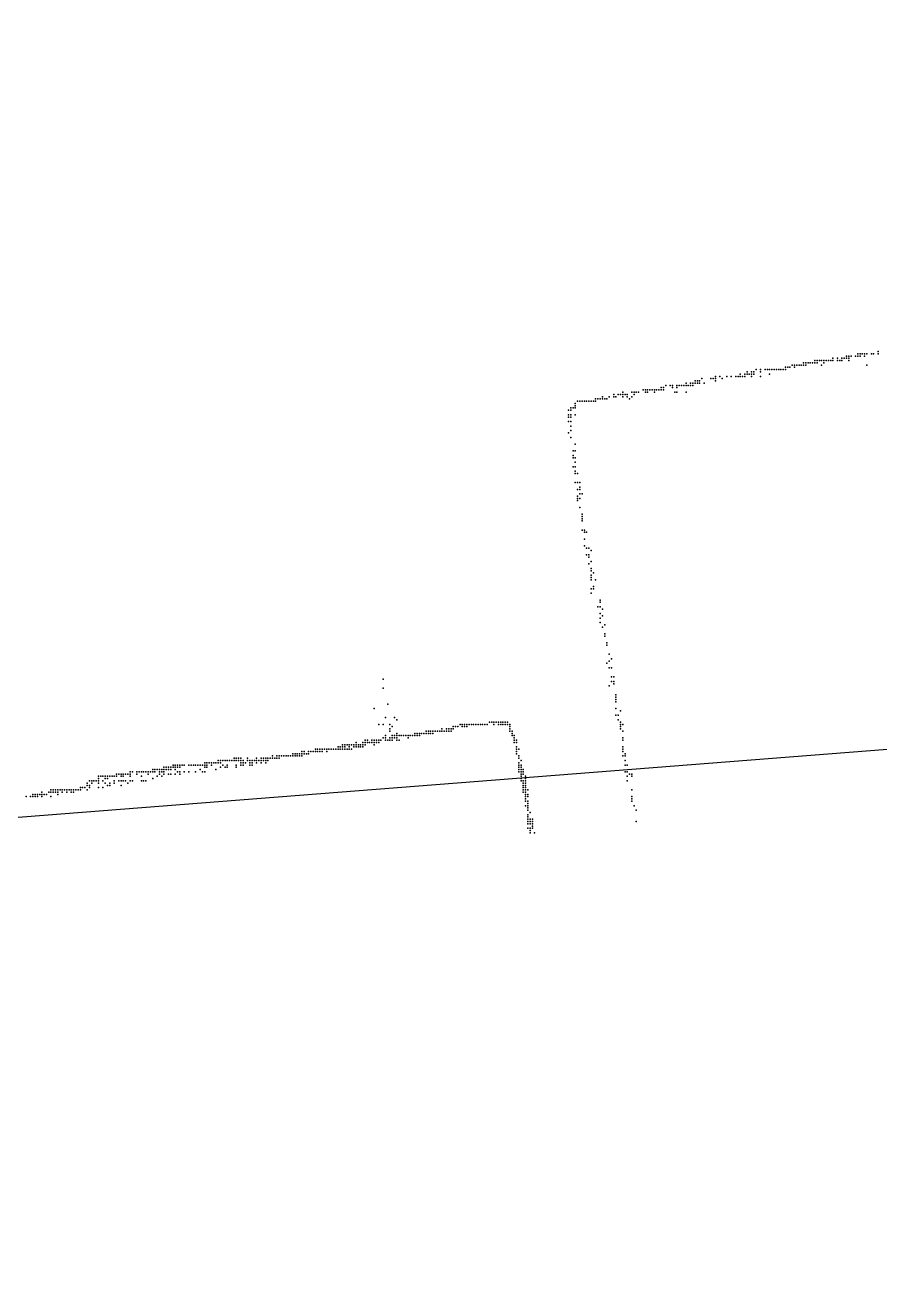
# Model space of a CAD drawing. Header units: metres. Extents: x -48 to 37.9, y -50 to 30.1.
# Drawn here: x 6.31 to 10.09, y 8.02 to 13.55 of the extents above; entities that cross this region are included whole.
import ezdxf

# ---------------------------------------------------------------- set-up
doc = ezdxf.new("R2010")
doc.units = ezdxf.units.M
doc.layers.add('NAVVIS-EMPRISE', color=5, linetype='Continuous')
doc.layers.add('NAVVIS-NUAGE-0', color=8, linetype='Continuous')

msp = doc.modelspace()

# ---------------------------------------------------------------- linework, layer by layer
at = {"layer": 'NAVVIS-EMPRISE'}
msp.add_lwpolyline([(-9.0226, 22.7547), (-9.1707, 20.3932), (-9.2717, 18.8651), (-10.623, 18.802), (-7.6925, 8.02), (4.9971, 9.9462), (28.3972, 11.776), (28.0106, 14.5851), (25.1886, 14.3531), (24.5943, 24.0803), (11.8245, 22.8175), (-9.0226, 22.7547)], close=True, dxfattribs=at)
at = {"layer": 'NAVVIS-NUAGE-0'}
for p in [(9.806, 12.067), (9.816, 12.067), (9.826, 12.067), (9.826, 12.067), (9.836, 12.067), (9.836, 12.067), (9.846, 12.067), (9.856, 12.067), (9.856, 12.067), (9.866, 12.067), (9.876, 12.067), (9.886, 12.077), (9.886, 12.077), (9.886, 12.067), (9.886, 12.067), (9.886, 12.067), (9.906, 12.077), (9.906, 12.067), (9.906, 12.067), (9.916, 12.067), (9.926, 12.077), (9.926, 12.067), (9.926, 12.067), (9.936, 12.077), (9.946, 12.087), (9.946, 12.077), (9.956, 12.087), (9.956, 12.077), (9.956, 12.067), (9.966, 12.087), (9.986, 12.087), (9.996, 12.097), (9.996, 12.087), (9.996, 12.087), (9.996, 12.087), (9.996, 12.087), (10.006, 12.097), (10.006, 12.087), (10.016, 12.097), (10.026, 12.097), (10.026, 12.097), (10.026, 12.097), (10.026, 12.087), (10.036, 12.097), (10.036, 12.097), (10.036, 12.097), (10.036, 12.097), (10.036, 12.097), (10.036, 12.097), (10.056, 12.097), (10.056, 12.097), (10.066, 12.097), (10.066, 12.097), (10.066, 12.097), (10.086, 12.107), (10.086, 12.107), (10.086, 12.097), (9.476, 12.007), (9.496, 12.007), (9.496, 12.007), (9.496, 12.007), (9.496, 12.007), (9.496, 12.007), (9.506, 12.017), (9.506, 12.007), (9.516, 12.007), (9.516, 12.007), (9.516, 12.007), (9.526, 12.017), (9.526, 12.007), (9.526, 12.007), (9.526, 12.007), (9.536, 12.017), (9.536, 12.017), (9.536, 12.007), (9.536, 12.007), (9.546, 12.027), (9.566, 12.027), (9.566, 12.017), (9.566, 12.017), (9.586, 12.027), (9.596, 12.027), (9.606, 12.027), (9.606, 12.027), (9.606, 12.027), (9.606, 12.027), (9.606, 12.027), (9.606, 12.027), (9.606, 12.027), (9.606, 12.007), (9.616, 12.027), (9.616, 12.027), (9.616, 12.027), (9.626, 12.027), (9.626, 12.027), (9.636, 12.027), (9.636, 12.027), (9.636, 12.027), (9.636, 12.027), (9.646, 12.027), (9.656, 12.027), (9.656, 12.027), (9.656, 12.027), (9.666, 12.027), (9.676, 12.037), (9.676, 12.027), (9.686, 12.037), (9.686, 12.037), (9.686, 12.037), (9.696, 12.037), (9.696, 12.037), (9.696, 12.037), (9.696, 12.037), (9.706, 12.047), (9.716, 12.047), (9.716, 12.047), (9.716, 12.037), (9.726, 12.047), (9.736, 12.047), (9.736, 12.047), (9.736, 12.047), (9.736, 12.047), (9.746, 12.047), (9.746, 12.047), (9.746, 12.047), (9.746, 12.047), (9.746, 12.047), (9.756, 12.057), (9.756, 12.057), (9.756, 12.047), (9.756, 12.047), (9.756, 12.047), (9.766, 12.057), (9.766, 12.057), (9.766, 12.047), (9.766, 12.047), (9.776, 12.057), (9.776, 12.057), (9.776, 12.057), (9.776, 12.057), (9.776, 12.057), (9.776, 12.057), (9.786, 12.057), (9.796, 12.057), (9.796, 12.057), (9.806, 12.057), (9.806, 12.057), (9.816, 12.057), (9.816, 12.057), (9.816, 12.057), (9.816, 12.057), (9.836, 12.047), (9.846, 12.057), (10.036, 12.047), (9.146, 11.957), (9.166, 11.957), (9.176, 11.957), (9.176, 11.957), (9.176, 11.957), (9.176, 11.957), (9.196, 11.957), (9.206, 11.957), (9.206, 11.957), (9.206, 11.957), (9.206, 11.957), (9.216, 11.957), (9.226, 11.957), (9.236, 11.967), (9.236, 11.967), (9.236, 11.957), (9.246, 11.957), (9.246, 11.957), (9.246, 11.957), (9.256, 11.967), (9.256, 11.967), (9.256, 11.967), (9.256, 11.967), (9.256, 11.957), (9.266, 11.967), (9.266, 11.967), (9.266, 11.967), (9.266, 11.957), (9.276, 11.977), (9.276, 11.977), (9.276, 11.967), (9.276, 11.967), (9.276, 11.967), (9.276, 11.967), (9.286, 11.977), (9.286, 11.977), (9.286, 11.977), (9.286, 11.967), (9.296, 11.977), (9.296, 11.967), (9.306, 11.987), (9.316, 11.967), (9.346, 11.987), (9.356, 11.987), (9.356, 11.987), (9.366, 11.997), (9.366, 11.987), (9.366, 11.977), (9.386, 11.997), (9.386, 11.997), (9.386, 11.997), (9.386, 11.997), (9.396, 11.987), (9.416, 11.997), (9.436, 11.997), (9.436, 11.997), (9.456, 11.997), (9.456, 11.997), (9.466, 11.997), (9.466, 11.997), (9.466, 11.997), (9.476, 11.997), (9.486, 11.997), (9.486, 11.997), (9.496, 11.997), (9.496, 11.997), (9.496, 11.997), (9.526, 11.997), (9.566, 11.997), (8.836, 11.897), (8.846, 11.897), (8.846, 11.897), (8.856, 11.897), (8.866, 11.907), (8.866, 11.897), (8.876, 11.897), (8.876, 11.897), (8.886, 11.897), (8.886, 11.897), (8.886, 11.897), (8.896, 11.907), (8.916, 11.917), (8.916, 11.907), (8.926, 11.907), (8.926, 11.907), (8.926, 11.907), (8.926, 11.907), (8.936, 11.917), (8.946, 11.917), (8.946, 11.917), (8.956, 11.927), (8.956, 11.917), (8.956, 11.917), (8.956, 11.907), (8.966, 11.917), (8.976, 11.917), (8.976, 11.907), (8.986, 11.897), (8.996, 11.927), (8.996, 11.907), (9.006, 11.927), (9.006, 11.917), (9.016, 11.927), (9.026, 11.927), (9.046, 11.937), (9.046, 11.937), (9.056, 11.937), (9.056, 11.927), (9.066, 11.937), (9.066, 11.937), (9.066, 11.937), (9.066, 11.937), (9.066, 11.937), (9.066, 11.927), (9.076, 11.937), (9.086, 11.937), (9.086, 11.937), (9.086, 11.937), (9.096, 11.937), (9.096, 11.927), (9.106, 11.937), (9.106, 11.937), (9.106, 11.937), (9.116, 11.937), (9.126, 11.947), (9.126, 11.947), (9.126, 11.937), (9.136, 11.947), (9.136, 11.947), (9.136, 11.937), (9.176, 11.947), (9.186, 11.927), (9.196, 11.947), (9.196, 11.927), (9.236, 11.927), (8.716, 11.847), (8.726, 11.857), (8.726, 11.847), (8.726, 11.847), (8.726, 11.847), (8.736, 11.857), (8.746, 11.877), (8.746, 11.877), (8.746, 11.867), (8.746, 11.857), (8.756, 11.887), (8.766, 11.887), (8.776, 11.887), (8.776, 11.887), (8.776, 11.887), (8.776, 11.887), (8.786, 11.887), (8.786, 11.887), (8.796, 11.887), (8.806, 11.887), (8.806, 11.887), (8.816, 11.887), (8.816, 11.887), (8.816, 11.887), (8.816, 11.887), (8.826, 11.887), (8.836, 11.887), (8.716, 11.827), (8.716, 11.817), (8.716, 11.797), (8.726, 11.827), (8.726, 11.817), (8.726, 11.817), (8.726, 11.797), (8.746, 11.827), (8.716, 11.747), (8.716, 11.747), (8.726, 11.777), (8.726, 11.757), (8.726, 11.727), (8.746, 11.697), (8.736, 11.667), (8.736, 11.647), (8.736, 11.637), (8.736, 11.637), (8.746, 11.667), (8.746, 11.667), (8.746, 11.637), (8.736, 11.597), (8.746, 11.617), (8.746, 11.597), (8.746, 11.597), (8.746, 11.597), (8.746, 11.577), (8.746, 11.567), (8.756, 11.567), (8.746, 11.527), (8.746, 11.527), (8.746, 11.527), (8.756, 11.527), (8.766, 11.527), (8.766, 11.507), (8.756, 11.497), (8.756, 11.467), (8.756, 11.457), (8.766, 11.497), (8.766, 11.477), (8.766, 11.457), (8.776, 11.477), (8.756, 11.447), (8.766, 11.417), (8.766, 11.417), (8.766, 11.417), (8.776, 11.387), (8.776, 11.377), (8.776, 11.377), (8.776, 11.377), (8.776, 11.367), (8.776, 11.367), (8.776, 11.357), (8.776, 11.317), (8.776, 11.317), (8.786, 11.317), (8.786, 11.307), (8.796, 11.307), (8.786, 11.277), (8.786, 11.247), (8.796, 11.237), (8.806, 11.237), (8.796, 11.207), (8.806, 11.207), (8.806, 11.197), (8.806, 11.197), (8.816, 11.227), (8.816, 11.177), (8.806, 11.167), (8.816, 11.147), (8.816, 11.137), (8.816, 11.137), (8.816, 11.137), (8.826, 11.127), (8.816, 11.117), (8.816, 11.107), (8.816, 11.097), (8.816, 11.097), (8.826, 11.067), (8.826, 11.067), (8.836, 11.097), (8.816, 11.057), (8.816, 11.037), (8.826, 11.057), (8.846, 10.977), (8.856, 11.007), (8.856, 10.997), (8.856, 10.977), (8.866, 10.967), (8.856, 10.947), (8.856, 10.927), (8.856, 10.907), (8.866, 10.937), (8.866, 10.887), (8.876, 10.897), (8.876, 10.857), (8.876, 10.847), (8.876, 10.847), (8.886, 10.817), (8.886, 10.817), (8.886, 10.807), (8.886, 10.807), (8.896, 10.767), (8.896, 10.737), (8.906, 10.747), (8.886, 10.727), (8.896, 10.707), (8.906, 10.707), (7.896, 10.657), (8.896, 10.627), (8.906, 10.667), (8.906, 10.667), (8.906, 10.647), (8.916, 10.667), (8.916, 10.647), (8.916, 10.637), (7.896, 10.617), (8.926, 10.587), (8.926, 10.577), (8.926, 10.567), (7.856, 10.527), (7.916, 10.547), (8.926, 10.557), (8.926, 10.527), (8.946, 10.517), (7.876, 10.457), (7.896, 10.457), (7.906, 10.487), (7.926, 10.457), (7.946, 10.487), (7.956, 10.477), (8.236, 10.457), (8.236, 10.457), (8.246, 10.457), (8.256, 10.457), (8.256, 10.457), (8.256, 10.457), (8.266, 10.457), (8.276, 10.457), (8.276, 10.457), (8.276, 10.457), (8.276, 10.457), (8.276, 10.457), (8.276, 10.457), (8.276, 10.457), (8.286, 10.457), (8.286, 10.457), (8.286, 10.457), (8.286, 10.457), (8.286, 10.457), (8.296, 10.457), (8.296, 10.457), (8.296, 10.457), (8.306, 10.457), (8.306, 10.457), (8.306, 10.457), (8.316, 10.457), (8.316, 10.457), (8.316, 10.457), (8.316, 10.457), (8.316, 10.457), (8.316, 10.457), (8.316, 10.457), (8.316, 10.457), (8.316, 10.457), (8.326, 10.457), (8.326, 10.457), (8.326, 10.457), (8.336, 10.457), (8.346, 10.457), (8.346, 10.457), (8.346, 10.457), (8.346, 10.457), (8.356, 10.457), (8.356, 10.457), (8.356, 10.457), (8.366, 10.467), (8.366, 10.467), (8.376, 10.467), (8.376, 10.467), (8.386, 10.467), (8.386, 10.457), (8.386, 10.457), (8.386, 10.457), (8.386, 10.457), (8.386, 10.457), (8.396, 10.467), (8.406, 10.467), (8.406, 10.467), (8.406, 10.467), (8.406, 10.467), (8.406, 10.457), (8.406, 10.457), (8.416, 10.467), (8.416, 10.467), (8.416, 10.457), (8.416, 10.457), (8.426, 10.467), (8.426, 10.467), (8.426, 10.467), (8.426, 10.457), (8.426, 10.457), (8.426, 10.457), (8.426, 10.457), (8.426, 10.457), (8.436, 10.467), (8.436, 10.467), (8.436, 10.467), (8.436, 10.457), (8.436, 10.457), (8.446, 10.467), (8.446, 10.457), (8.446, 10.457), (8.446, 10.457), (8.446, 10.457), (8.446, 10.457), (8.456, 10.457), (8.456, 10.457), (8.456, 10.457), (8.456, 10.457), (8.926, 10.497), (8.936, 10.497), (8.936, 10.497), (8.936, 10.477), (8.946, 10.467), (8.946, 10.457), (8.956, 10.457), (7.906, 10.407), (7.926, 10.437), (7.926, 10.427), (7.936, 10.447), (7.936, 10.407), (7.946, 10.407), (7.956, 10.417), (7.956, 10.407), (7.956, 10.407), (7.966, 10.407), (7.966, 10.407), (7.976, 10.407), (7.976, 10.407), (7.976, 10.407), (7.976, 10.407), (7.976, 10.407), (7.976, 10.407), (7.986, 10.407), (7.996, 10.407), (7.996, 10.407), (8.006, 10.407), (8.006, 10.407), (8.016, 10.407), (8.016, 10.407), (8.016, 10.407), (8.016, 10.407), (8.026, 10.407), (8.026, 10.407), (8.036, 10.417), (8.036, 10.407), (8.036, 10.407), (8.036, 10.407), (8.036, 10.407), (8.046, 10.417), (8.046, 10.407), (8.046, 10.407), (8.056, 10.417), (8.056, 10.417), (8.056, 10.417), (8.056, 10.417), (8.056, 10.407), (8.066, 10.417), (8.066, 10.417), (8.066, 10.417), (8.066, 10.417), (8.066, 10.417), (8.066, 10.417), (8.066, 10.417), (8.066, 10.417), (8.066, 10.417), (8.066, 10.417), (8.066, 10.417), (8.076, 10.417), (8.076, 10.417), (8.076, 10.417), (8.086, 10.427), (8.086, 10.417), (8.096, 10.427), (8.096, 10.427), (8.096, 10.417), (8.096, 10.417), (8.106, 10.427), (8.106, 10.417), (8.106, 10.417), (8.106, 10.417), (8.106, 10.417), (8.116, 10.427), (8.116, 10.417), (8.126, 10.427), (8.126, 10.427), (8.126, 10.427), (8.126, 10.427), (8.126, 10.427), (8.126, 10.427), (8.136, 10.427), (8.136, 10.427), (8.136, 10.427), (8.136, 10.427), (8.136, 10.427), (8.136, 10.427), (8.136, 10.427), (8.136, 10.427), (8.136, 10.427), (8.146, 10.427), (8.146, 10.427), (8.146, 10.427), (8.146, 10.427), (8.146, 10.427), (8.146, 10.427), (8.156, 10.437), (8.156, 10.437), (8.156, 10.427), (8.166, 10.427), (8.166, 10.427), (8.166, 10.427), (8.166, 10.427), (8.166, 10.427), (8.176, 10.437), (8.176, 10.427), (8.176, 10.427), (8.176, 10.427), (8.186, 10.437), (8.186, 10.437), (8.186, 10.437), (8.186, 10.437), (8.186, 10.427), (8.196, 10.437), (8.196, 10.437), (8.196, 10.427), (8.206, 10.447), (8.206, 10.447), (8.206, 10.447), (8.206, 10.437), (8.206, 10.437), (8.206, 10.437), (8.206, 10.437), (8.216, 10.447), (8.226, 10.447), (8.226, 10.447), (8.226, 10.447), (8.226, 10.447), (8.246, 10.447), (8.246, 10.447), (8.246, 10.447), (8.246, 10.447), (8.256, 10.447), (8.256, 10.447), (8.266, 10.447), (8.266, 10.447), (8.456, 10.447), (8.456, 10.447), (8.456, 10.447), (8.456, 10.447), (8.456, 10.447), (8.456, 10.447), (8.456, 10.437), (8.456, 10.437), (8.456, 10.427), (8.456, 10.427), (8.456, 10.427), (8.456, 10.427), (8.466, 10.427), (8.466, 10.427), (8.466, 10.427), (8.466, 10.427), (8.466, 10.417), (8.466, 10.407), (8.466, 10.407), (8.466, 10.407), (8.476, 10.407), (8.476, 10.407), (8.476, 10.407), (8.476, 10.407), (8.946, 10.447), (8.946, 10.437), (8.956, 10.427), (7.596, 10.347), (7.606, 10.347), (7.606, 10.347), (7.606, 10.347), (7.606, 10.347), (7.616, 10.347), (7.616, 10.347), (7.626, 10.347), (7.626, 10.347), (7.626, 10.347), (7.626, 10.347), (7.636, 10.347), (7.636, 10.347), (7.636, 10.347), (7.636, 10.347), (7.636, 10.347), (7.646, 10.347), (7.646, 10.347), (7.646, 10.347), (7.646, 10.347), (7.646, 10.347), (7.656, 10.347), (7.656, 10.347), (7.656, 10.347), (7.656, 10.347), (7.666, 10.347), (7.666, 10.347), (7.666, 10.347), (7.666, 10.347), (7.676, 10.347), (7.676, 10.347), (7.676, 10.347), (7.676, 10.347), (7.676, 10.347), (7.686, 10.347), (7.686, 10.347), (7.696, 10.357), (7.696, 10.357), (7.696, 10.357), (7.696, 10.347), (7.706, 10.357), (7.706, 10.347), (7.706, 10.347), (7.706, 10.347), (7.706, 10.347), (7.706, 10.347), (7.706, 10.347), (7.716, 10.367), (7.716, 10.367), (7.716, 10.357), (7.716, 10.357), (7.716, 10.347), (7.726, 10.367), (7.726, 10.367), (7.726, 10.357), (7.726, 10.347), (7.726, 10.347), (7.726, 10.347), (7.736, 10.367), (7.736, 10.347), (7.746, 10.367), (7.746, 10.367), (7.746, 10.367), (7.746, 10.357), (7.746, 10.357), (7.746, 10.357), (7.746, 10.357), (7.746, 10.357), (7.746, 10.347), (7.746, 10.347), (7.756, 10.367), (7.756, 10.367), (7.756, 10.347), (7.756, 10.347), (7.766, 10.367), (7.766, 10.367), (7.766, 10.357), (7.766, 10.357), (7.766, 10.357), (7.766, 10.357), (7.776, 10.377), (7.776, 10.377), (7.776, 10.377), (7.776, 10.367), (7.776, 10.367), (7.776, 10.367), (7.776, 10.367), (7.776, 10.357), (7.776, 10.357), (7.776, 10.357), (7.786, 10.367), (7.786, 10.367), (7.786, 10.357), (7.796, 10.367), (7.796, 10.367), (7.796, 10.367), (7.796, 10.367), (7.796, 10.367), (7.796, 10.357), (7.796, 10.357), (7.806, 10.377), (7.806, 10.377), (7.806, 10.377), (7.806, 10.367), (7.806, 10.367), (7.806, 10.357), (7.816, 10.387), (7.816, 10.387), (7.816, 10.377), (7.816, 10.377), (7.816, 10.377), (7.816, 10.367), (7.826, 10.387), (7.826, 10.377), (7.826, 10.377), (7.836, 10.377), (7.836, 10.377), (7.846, 10.387), (7.846, 10.377), (7.856, 10.387), (7.856, 10.387), (7.856, 10.377), (7.856, 10.377), (7.856, 10.377), (7.856, 10.367), (7.866, 10.387), (7.866, 10.387), (7.866, 10.377), (7.866, 10.377), (7.876, 10.387), (7.876, 10.387), (7.876, 10.377), (7.886, 10.387), (7.896, 10.397), (7.906, 10.397), (7.906, 10.387), (7.906, 10.387), (7.906, 10.387), (7.906, 10.387), (7.906, 10.387), (7.916, 10.387), (7.926, 10.397), (7.926, 10.397), (7.926, 10.387), (7.926, 10.387), (7.926, 10.387), (7.936, 10.397), (7.936, 10.387), (7.946, 10.397), (7.946, 10.397), (7.946, 10.397), (7.956, 10.397), (7.956, 10.387), (7.956, 10.387), (7.966, 10.387), (8.006, 10.397), (8.006, 10.397), (8.476, 10.397), (8.476, 10.387), (8.476, 10.387), (8.476, 10.377), (8.486, 10.387), (8.486, 10.387), (8.486, 10.377), (8.486, 10.377), (8.486, 10.357), (8.486, 10.357), (8.486, 10.347), (8.486, 10.347), (8.486, 10.347), (8.486, 10.347), (8.486, 10.347), (8.486, 10.347), (8.486, 10.347), (8.496, 10.347), (8.956, 10.397), (8.956, 10.387), (8.956, 10.387), (8.956, 10.357), (8.956, 10.357), (8.956, 10.347), (8.956, 10.347), (7.166, 10.297), (7.176, 10.297), (7.176, 10.297), (7.176, 10.297), (7.186, 10.297), (7.186, 10.297), (7.186, 10.297), (7.186, 10.297), (7.186, 10.297), (7.196, 10.297), (7.196, 10.297), (7.206, 10.297), (7.206, 10.297), (7.206, 10.297), (7.206, 10.297), (7.216, 10.297), (7.216, 10.297), (7.226, 10.297), (7.226, 10.297), (7.226, 10.297), (7.236, 10.307), (7.236, 10.297), (7.236, 10.297), (7.236, 10.297), (7.246, 10.307), (7.246, 10.297), (7.246, 10.297), (7.246, 10.297), (7.246, 10.297), (7.246, 10.297), (7.246, 10.297), (7.246, 10.297), (7.256, 10.307), (7.256, 10.307), (7.256, 10.297), (7.266, 10.307), (7.266, 10.297), (7.266, 10.297), (7.266, 10.297), (7.276, 10.297), (7.276, 10.297), (7.296, 10.307), (7.296, 10.297), (7.306, 10.297), (7.306, 10.297), (7.316, 10.297), (7.316, 10.297), (7.316, 10.297), (7.316, 10.297), (7.326, 10.297), (7.336, 10.307), (7.336, 10.307), (7.336, 10.307), (7.336, 10.297), (7.346, 10.297), (7.346, 10.297), (7.356, 10.307), (7.356, 10.307), (7.356, 10.307), (7.356, 10.307), (7.356, 10.297), (7.356, 10.297), (7.366, 10.307), (7.366, 10.307), (7.366, 10.297), (7.376, 10.307), (7.376, 10.307), (7.376, 10.307), (7.376, 10.307), (7.376, 10.297), (7.386, 10.307), (7.386, 10.307), (7.386, 10.307), (7.386, 10.307), (7.386, 10.307), (7.386, 10.297), (7.396, 10.307), (7.396, 10.307), (7.396, 10.307), (7.406, 10.317), (7.406, 10.317), (7.406, 10.307), (7.406, 10.307), (7.406, 10.307), (7.416, 10.307), (7.426, 10.317), (7.426, 10.317), (7.426, 10.317), (7.426, 10.317), (7.426, 10.307), (7.426, 10.307), (7.426, 10.307), (7.436, 10.317), (7.436, 10.317), (7.436, 10.317), (7.436, 10.317), (7.436, 10.317), (7.436, 10.307), (7.446, 10.317), (7.446, 10.317), (7.446, 10.317), (7.446, 10.317), (7.456, 10.317), (7.456, 10.317), (7.456, 10.317), (7.456, 10.317), (7.456, 10.317), (7.466, 10.317), (7.466, 10.317), (7.466, 10.317), (7.466, 10.317), (7.466, 10.317), (7.466, 10.317), (7.476, 10.317), (7.476, 10.317), (7.476, 10.317), (7.476, 10.317), (7.476, 10.317), (7.486, 10.317), (7.486, 10.317), (7.486, 10.317), (7.496, 10.327), (7.496, 10.327), (7.496, 10.317), (7.496, 10.317), (7.496, 10.317), (7.496, 10.317), (7.496, 10.317), (7.506, 10.327), (7.506, 10.327), (7.506, 10.327), (7.506, 10.317), (7.516, 10.327), (7.516, 10.327), (7.516, 10.327), (7.516, 10.327), (7.516, 10.317), (7.526, 10.327), (7.526, 10.327), (7.526, 10.317), (7.536, 10.337), (7.536, 10.327), (7.536, 10.327), (7.536, 10.327), (7.536, 10.327), (7.536, 10.327), (7.536, 10.317), (7.546, 10.337), (7.546, 10.327), (7.546, 10.327), (7.546, 10.327), (7.546, 10.327), (7.556, 10.327), (7.556, 10.327), (7.556, 10.327), (7.556, 10.327), (7.556, 10.327), (7.556, 10.327), (7.566, 10.337), (7.566, 10.337), (7.566, 10.327), (7.566, 10.327), (7.566, 10.327), (7.566, 10.327), (7.576, 10.337), (7.576, 10.337), (7.576, 10.337), (7.586, 10.337), (7.586, 10.337), (7.586, 10.337), (7.586, 10.337), (7.596, 10.337), (7.596, 10.337), (7.596, 10.337), (7.606, 10.337), (7.606, 10.337), (7.616, 10.337), (7.616, 10.337), (7.626, 10.337), (7.626, 10.337), (7.646, 10.337), (8.486, 10.337), (8.486, 10.337), (8.486, 10.327), (8.496, 10.317), (8.496, 10.317), (8.496, 10.317), (8.496, 10.317), (8.496, 10.317), (8.496, 10.317), (8.496, 10.307), (8.496, 10.307), (8.496, 10.307), (8.496, 10.307), (8.506, 10.297), (8.956, 10.337), (8.956, 10.317), (8.966, 10.327), (8.966, 10.317), (8.966, 10.297), (6.716, 10.237), (6.726, 10.237), (6.726, 10.237), (6.736, 10.237), (6.736, 10.237), (6.736, 10.237), (6.736, 10.237), (6.746, 10.237), (6.746, 10.237), (6.746, 10.237), (6.746, 10.237), (6.746, 10.237), (6.756, 10.237), (6.756, 10.237), (6.766, 10.237), (6.766, 10.237), (6.776, 10.247), (6.776, 10.247), (6.776, 10.237), (6.776, 10.237), (6.776, 10.237), (6.776, 10.237), (6.776, 10.237), (6.776, 10.237), (6.786, 10.247), (6.806, 10.247), (6.806, 10.237), (6.806, 10.237), (6.816, 10.247), (6.816, 10.247), (6.816, 10.247), (6.816, 10.247), (6.816, 10.247), (6.816, 10.247), (6.826, 10.247), (6.826, 10.247), (6.826, 10.247), (6.826, 10.247), (6.836, 10.247), (6.836, 10.247), (6.836, 10.247), (6.836, 10.247), (6.836, 10.247), (6.836, 10.247), (6.846, 10.247), (6.856, 10.247), (6.856, 10.247), (6.856, 10.247), (6.856, 10.237), (6.866, 10.247), (6.866, 10.247), (6.866, 10.247), (6.866, 10.247), (6.866, 10.247), (6.866, 10.247), (6.876, 10.257), (6.876, 10.257), (6.876, 10.247), (6.876, 10.247), (6.876, 10.247), (6.876, 10.247), (6.886, 10.257), (6.886, 10.257), (6.886, 10.247), (6.886, 10.247), (6.896, 10.257), (6.896, 10.257), (6.896, 10.257), (6.906, 10.257), (6.906, 10.257), (6.906, 10.257), (6.906, 10.247), (6.906, 10.237), (6.916, 10.257), (6.916, 10.257), (6.916, 10.247), (6.926, 10.267), (6.926, 10.267), (6.926, 10.267), (6.926, 10.267), (6.926, 10.257), (6.926, 10.257), (6.926, 10.247), (6.926, 10.237), (6.936, 10.267), (6.936, 10.267), (6.936, 10.267), (6.936, 10.257), (6.936, 10.257), (6.936, 10.257), (6.946, 10.267), (6.946, 10.267), (6.946, 10.267), (6.946, 10.257), (6.946, 10.237), (6.956, 10.267), (6.956, 10.267), (6.956, 10.257), (6.956, 10.237), (6.966, 10.277), (6.966, 10.267), (6.966, 10.267), (6.976, 10.277), (6.976, 10.267), (6.976, 10.267), (6.976, 10.267), (6.976, 10.257), (6.976, 10.237), (6.976, 10.237), (6.986, 10.277), (6.986, 10.277), (6.986, 10.267), (6.986, 10.267), (6.986, 10.267), (6.986, 10.247), (6.996, 10.277), (6.996, 10.277), (6.996, 10.267), (6.996, 10.267), (6.996, 10.247), (6.996, 10.237), (7.006, 10.277), (7.016, 10.277), (7.016, 10.277), (7.016, 10.277), (7.016, 10.277), (7.016, 10.277), (7.016, 10.247), (7.036, 10.277), (7.036, 10.277), (7.036, 10.277), (7.036, 10.277), (7.036, 10.277), (7.036, 10.247), (7.046, 10.277), (7.046, 10.277), (7.046, 10.277), (7.046, 10.277), (7.056, 10.277), (7.056, 10.277), (7.056, 10.277), (7.056, 10.277), (7.056, 10.277), (7.056, 10.277), (7.056, 10.277), (7.066, 10.277), (7.066, 10.277), (7.066, 10.277), (7.066, 10.277), (7.066, 10.277), (7.066, 10.247), (7.076, 10.277), (7.076, 10.277), (7.076, 10.277), (7.086, 10.277), (7.086, 10.277), (7.086, 10.277), (7.086, 10.277), (7.086, 10.257), (7.096, 10.277), (7.096, 10.277), (7.096, 10.277), (7.096, 10.277), (7.096, 10.247), (7.106, 10.287), (7.106, 10.287), (7.106, 10.277), (7.106, 10.277), (7.106, 10.267), (7.106, 10.247), (7.106, 10.247), (7.116, 10.287), (7.116, 10.277), (7.116, 10.267), (7.126, 10.287), (7.126, 10.287), (7.126, 10.287), (7.126, 10.287), (7.126, 10.287), (7.136, 10.287), (7.136, 10.287), (7.136, 10.287), (7.136, 10.287), (7.136, 10.287), (7.136, 10.277), (7.136, 10.277), (7.146, 10.287), (7.146, 10.287), (7.156, 10.287), (7.156, 10.257), (7.166, 10.287), (7.166, 10.287), (7.166, 10.287), (7.166, 10.287), (7.176, 10.287), (7.176, 10.287), (7.176, 10.287), (7.176, 10.287), (7.176, 10.287), (7.176, 10.267), (7.176, 10.267), (7.186, 10.277), (7.186, 10.277), (7.196, 10.267), (7.206, 10.277), (7.206, 10.277), (7.206, 10.277), (7.206, 10.267), (7.206, 10.267), (7.246, 10.277), (7.246, 10.267), (7.266, 10.287), (7.266, 10.287), (7.266, 10.287), (7.266, 10.277), (7.276, 10.287), (7.276, 10.287), (7.276, 10.287), (7.276, 10.277), (7.276, 10.277), (7.276, 10.277), (7.286, 10.287), (7.306, 10.287), (7.306, 10.287), (7.306, 10.287), (7.306, 10.287), (7.306, 10.287), (7.306, 10.287), (7.306, 10.277), (7.316, 10.287), (7.316, 10.287), (7.316, 10.287), (7.316, 10.287), (7.316, 10.287), (7.316, 10.287), (7.316, 10.277), (7.336, 10.287), (7.356, 10.287), (7.376, 10.287), (7.376, 10.287), (8.496, 10.287), (8.496, 10.277), (8.496, 10.277), (8.496, 10.277), (8.496, 10.267), (8.496, 10.267), (8.496, 10.257), (8.496, 10.247), (8.506, 10.277), (8.506, 10.277), (8.506, 10.267), (8.506, 10.257), (8.506, 10.247), (8.506, 10.247), (8.506, 10.237), (8.506, 10.237), (8.506, 10.237), (8.516, 10.257), (8.516, 10.257), (8.516, 10.247), (8.516, 10.247), (8.516, 10.237), (8.516, 10.237), (8.966, 10.277), (8.966, 10.247), (8.976, 10.277), (8.976, 10.247), (8.976, 10.247), (8.986, 10.237), (8.996, 10.237), (6.586, 10.197), (6.586, 10.187), (6.596, 10.207), (6.596, 10.187), (6.606, 10.207), (6.606, 10.207), (6.606, 10.207), (6.606, 10.207), (6.606, 10.197), (6.606, 10.197), (6.606, 10.197), (6.616, 10.207), (6.616, 10.207), (6.616, 10.207), (6.626, 10.207), (6.626, 10.207), (6.626, 10.207), (6.626, 10.207), (6.626, 10.207), (6.626, 10.207), (6.636, 10.227), (6.636, 10.217), (6.636, 10.217), (6.636, 10.207), (6.636, 10.207), (6.636, 10.207), (6.636, 10.207), (6.636, 10.197), (6.646, 10.227), (6.656, 10.227), (6.656, 10.227), (6.656, 10.207), (6.666, 10.227), (6.666, 10.227), (6.666, 10.227), (6.666, 10.217), (6.666, 10.197), (6.676, 10.227), (6.676, 10.227), (6.676, 10.227), (6.676, 10.217), (6.676, 10.187), (6.686, 10.227), (6.686, 10.227), (6.686, 10.227), (6.686, 10.227), (6.686, 10.227), (6.686, 10.197), (6.686, 10.187), (6.696, 10.227), (6.696, 10.227), (6.706, 10.227), (6.706, 10.227), (6.706, 10.227), (6.706, 10.227), (6.706, 10.207), (6.706, 10.207), (6.706, 10.197), (6.716, 10.227), (6.726, 10.207), (6.736, 10.227), (6.736, 10.227), (6.736, 10.207), (6.736, 10.207), (6.736, 10.187), (6.746, 10.227), (6.746, 10.227), (6.746, 10.207), (6.756, 10.207), (6.756, 10.207), (6.766, 10.197), (6.776, 10.227), (6.776, 10.207), (6.786, 10.207), (6.826, 10.227), (6.826, 10.207), (6.836, 10.207), (6.846, 10.207), (6.876, 10.217), (6.896, 10.227), (6.896, 10.227), (6.916, 10.227), (8.506, 10.227), (8.506, 10.227), (8.506, 10.217), (8.506, 10.207), (8.506, 10.207), (8.516, 10.207), (8.516, 10.207), (8.516, 10.207), (8.516, 10.197), (8.516, 10.197), (8.516, 10.187), (8.526, 10.227), (8.526, 10.217), (8.526, 10.207), (8.526, 10.207), (8.526, 10.207), (8.526, 10.207), (8.526, 10.207), (8.526, 10.197), (8.526, 10.197), (8.526, 10.187), (8.526, 10.187), (8.976, 10.227), (8.976, 10.207), (8.996, 10.227), (6.316, 10.137), (6.316, 10.137), (6.316, 10.137), (6.316, 10.137), (6.316, 10.137), (6.316, 10.137), (6.316, 10.137), (6.316, 10.137), (6.316, 10.137), (6.336, 10.137), (6.336, 10.137), (6.336, 10.137), (6.336, 10.137), (6.336, 10.137), (6.336, 10.137), (6.336, 10.137), (6.336, 10.137), (6.346, 10.147), (6.346, 10.137), (6.346, 10.137), (6.346, 10.137), (6.346, 10.137), (6.356, 10.147), (6.356, 10.147), (6.356, 10.137), (6.356, 10.137), (6.356, 10.137), (6.356, 10.137), (6.356, 10.137), (6.366, 10.147), (6.366, 10.137), (6.366, 10.137), (6.376, 10.147), (6.376, 10.147), (6.386, 10.157), (6.386, 10.147), (6.386, 10.147), (6.386, 10.147), (6.386, 10.147), (6.386, 10.147), (6.386, 10.137), (6.386, 10.137), (6.396, 10.147), (6.406, 10.147), (6.406, 10.147), (6.416, 10.157), (6.416, 10.157), (6.426, 10.167), (6.426, 10.167), (6.426, 10.157), (6.426, 10.157), (6.426, 10.157), (6.426, 10.137), (6.436, 10.167), (6.436, 10.157), (6.436, 10.157), (6.436, 10.157), (6.446, 10.167), (6.446, 10.157), (6.456, 10.167), (6.456, 10.167), (6.456, 10.167), (6.456, 10.167), (6.456, 10.167), (6.456, 10.167), (6.456, 10.157), (6.456, 10.147), (6.466, 10.167), (6.466, 10.167), (6.476, 10.167), (6.476, 10.167), (6.476, 10.167), (6.476, 10.157), (6.486, 10.167), (6.486, 10.167), (6.486, 10.167), (6.486, 10.167), (6.486, 10.167), (6.496, 10.167), (6.496, 10.167), (6.496, 10.167), (6.496, 10.167), (6.496, 10.167), (6.496, 10.167), (6.496, 10.167), (6.496, 10.167), (6.496, 10.167), (6.496, 10.167), (6.496, 10.167), (6.496, 10.157), (6.496, 10.157), (6.506, 10.167), (6.506, 10.167), (6.506, 10.167), (6.506, 10.167), (6.506, 10.167), (6.506, 10.167), (6.516, 10.167), (6.516, 10.167), (6.516, 10.167), (6.516, 10.157), (6.526, 10.167), (6.526, 10.167), (6.526, 10.167), (6.526, 10.157), (6.536, 10.167), (6.536, 10.167), (6.536, 10.167), (6.536, 10.167), (6.536, 10.167), (6.546, 10.167), (6.546, 10.167), (6.546, 10.167), (6.546, 10.167), (6.546, 10.167), (6.546, 10.167), (6.556, 10.177), (6.556, 10.167), (6.556, 10.167), (6.566, 10.177), (6.566, 10.177), (6.566, 10.177), (6.566, 10.177), (6.576, 10.177), (6.576, 10.177), (6.586, 10.167), (6.596, 10.177), (6.636, 10.177), (6.656, 10.177), (8.516, 10.177), (8.516, 10.177), (8.516, 10.167), (8.516, 10.167), (8.516, 10.157), (8.516, 10.157), (8.516, 10.157), (8.526, 10.177), (8.526, 10.177), (8.526, 10.167), (8.526, 10.157), (8.526, 10.157), (8.526, 10.147), (8.526, 10.147), (8.526, 10.147), (8.526, 10.137), (8.526, 10.137), (8.526, 10.137), (8.526, 10.127), (8.526, 10.127), (8.526, 10.127), (8.526, 10.127), (8.526, 10.127), (8.536, 10.167), (8.536, 10.147), (8.536, 10.137), (8.536, 10.137), (8.536, 10.137), (8.536, 10.137), (8.536, 10.137), (8.996, 10.167), (8.996, 10.137), (8.996, 10.137), (8.996, 10.127), (8.526, 10.117), (8.526, 10.117), (8.526, 10.097), (8.526, 10.097), (8.526, 10.097), (8.536, 10.117), (8.536, 10.117), (8.536, 10.107), (8.536, 10.107), (8.536, 10.107), (8.536, 10.107), (8.536, 10.097), (8.536, 10.097), (8.536, 10.097), (8.536, 10.097), (8.536, 10.097), (8.536, 10.087), (8.536, 10.087), (8.536, 10.087), (8.536, 10.077), (8.536, 10.077), (8.536, 10.077), (8.536, 10.077), (8.996, 10.117), (9.006, 10.097), (9.016, 10.077), (8.536, 10.057), (8.536, 10.057), (8.536, 10.057), (8.536, 10.057), (8.536, 10.057), (8.536, 10.047), (8.536, 10.047), (8.536, 10.047), (8.536, 10.037), (8.536, 10.027), (8.536, 10.027), (8.536, 10.027), (8.536, 10.027), (8.536, 10.027), (8.536, 10.027), (8.536, 10.027), (8.536, 10.027), (8.536, 10.017), (8.536, 10.017), (8.536, 10.017), (8.546, 10.067), (8.546, 10.067), (8.546, 10.037), (8.546, 10.037), (8.546, 10.027), (8.546, 10.017), (8.546, 10.017), (8.546, 10.017), (8.556, 10.037), (8.556, 10.037), (8.556, 10.027), (8.556, 10.017), (8.556, 10.017), (8.556, 10.017), (9.016, 10.027), (8.536, 9.997), (8.536, 9.997), (8.546, 9.997), (8.546, 9.997), (8.546, 9.987), (8.546, 9.987), (8.546, 9.987), (8.546, 9.977), (8.546, 9.977), (8.556, 10.007), (8.556, 9.997), (8.556, 9.997), (8.556, 9.997), (8.556, 9.997), (8.566, 9.977)]:
    msp.add_point(p, dxfattribs=at)

doc.saveas('drawing.dxf')
